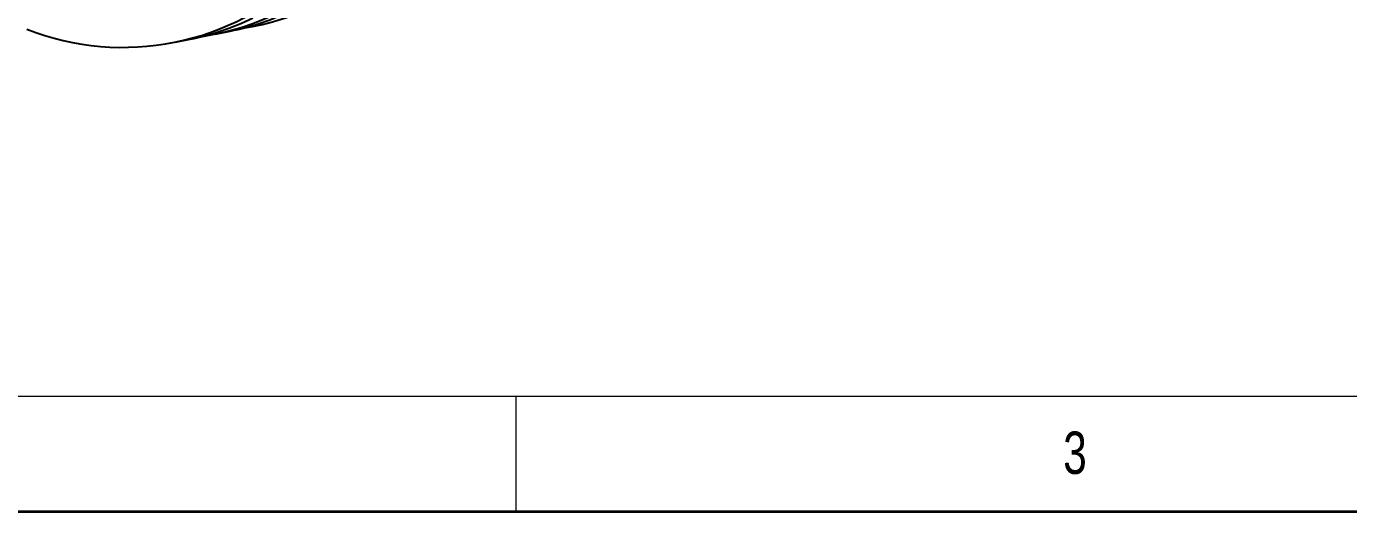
# Model space of a CAD drawing. Header units: millimetres. Extents: x 6 to 413, y 7 to 291.
# Drawn here: x 89 to 147, y 7.1 to 28.3 of the extents above; entities that cross this region are included whole.
import ezdxf

# ---------------------------------------------------------------- set-up
doc = ezdxf.new("R2010")
doc.units = ezdxf.units.MM
doc.styles.add('SLDTEXTSTYLE2', font='TXT', dxfattribs={"width": 0.75})

msp = doc.modelspace()

# ---------------------------------------------------------------- linework, layer by layer
at = {"color": 7, "linetype": 'Continuous', "lineweight": 25}
for p, q in [((97.3188, 28.0044), (97.9663, 28.1358)), ((95.5673, 27.6491), (96.2149, 27.7805))]:
    msp.add_line(p, q, dxfattribs=at)
at = {"color": 7, "linetype": 'Continuous', "lineweight": 18}
for p, q in [((221.2163, 12.1436), (11.2973, 12.1436)), ((110.4973, 12.1436), (110.4973, 7.1062))]:
    msp.add_line(p, q, dxfattribs=at)
at = {"color": 7, "linetype": 'Continuous', "lineweight": 35}
msp.add_line((6.2734, 7.1062), (413.064, 7.1062), dxfattribs=at)
at = {"color": 7, "linetype": 'Continuous', "lineweight": 25}
for centre, radius, start, end in [((96.7146, 39.7732), 11.6516, 278.891217, 313.893997), ((94.9632, 39.4179), 11.6516, 278.891217, 313.893997), ((93.2676, 38.9827), 11.5553, 248.635299, 313.968764), ((95.711, 39.2325), 11.3236, 281.488253, 296.206105), ((93.9596, 38.8772), 11.3236, 281.488253, 296.206105)]:
    msp.add_arc(centre, radius, start, end, dxfattribs=at)

# ---------------------------------------------------------------- texts
at = {"color": 7, "linetype": 'Continuous', "lineweight": 0, "insert": (134.4972, 10.6063), "char_height": 1.8521, "attachment_point": 1, "style": 'SLDTEXTSTYLE2'}
msp.add_mtext('3', dxfattribs=at)

doc.saveas('drawing.dxf')
